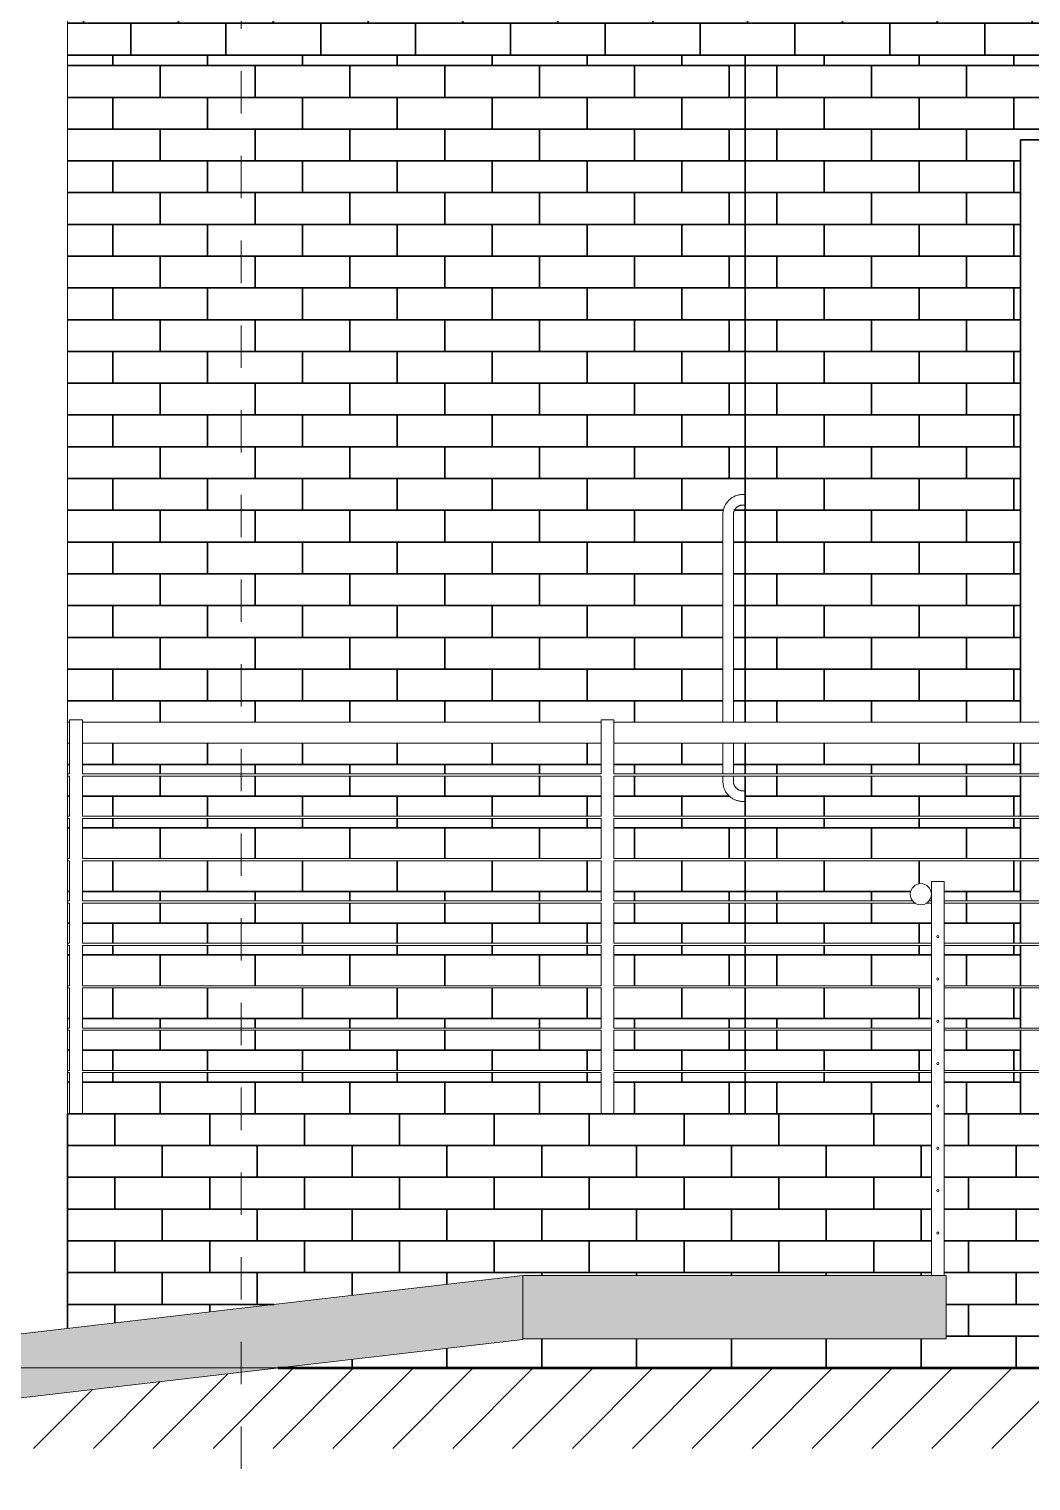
# Model space of a CAD drawing. Header units: metres. Extents: x 42 to 294, y -52 to 32.
# Drawn here: x 226.542 to 228.908, y -0.733 to 2.696 of the extents above; entities that cross this region are included whole.
import ezdxf

# ---------------------------------------------------------------- set-up
doc = ezdxf.new("R2010")
doc.units = ezdxf.units.M
doc.header["$LTSCALE"] = 0.15
doc.linetypes.add('Trazo punto', pattern=[0.015875, 0.00635, -0.004763, 0, -0.004763])
for name, color, linetype, lineweight in [('A-----SYP', 6, 'Continuous', 50), ('A-DOORSYM', 1, 'Continuous', 9), ('A-FLORHRM', 1, 'Continuous', 9), ('A-FLORSTM', 2, 'Continuous', 9), ('A-WALL', 2, 'Continuous', 30), ('A-WALLCWM', 6, 'Continuous', 9), ('C-TOPO', 2, 'Continuous', 9), ('S-COLSPRM', 6, 'Continuous', 9)]:
    doc.layers.add(name, color=color, linetype=linetype, lineweight=lineweight)
doc.layers.add('MUROS', color=11, linetype='Continuous')
pattern_1 = [(360, (228.307406, 0.13417), (2e-17, 0.075), []), (90, (228.3074, 0.13417), (-0.112, 0.075), [0.075, -0.075])]
pattern_2 = [(180, (228.307406, -0.46583), (-3e-17, -0.075), []), (270, (228.3074, -0.46583), (0.112, -0.075), [0.075, -0.075])]
pattern_3 = [(360, (226.632406, -0.46583), (2e-17, 0.075), []), (90, (226.6324, -0.46583), (-0.112, 0.075), [0.075, -0.075])]
pattern_4 = [(45, (0, 0), (-0.25173, 0.25173), []), (45, (0, 0.381), (-0.25173, 0.25173), [])]

# ---------------------------------------------------------------- blocks, each defined once
blk = doc.blocks.new('Barandilla - 30 mm-1-Sección  1')
at = {"layer": 'A-FLORHRM'}
for p, q in [((-5.9207, 1.53), (-5.9057, 1.53)), ((-5.9207, 1.4025), (-5.9207, 1.53)), ((-5.9057, 1.53), (-5.8907, 1.53)), ((-5.8907, 1.53), (-5.8907, 1.4025)), ((-5.9207, 1.3025), (-5.9207, 1.3975)), ((-5.8907, 1.3975), (-5.8907, 1.3025)), ((-5.9207, 1.2025), (-5.9207, 1.2975)), ((-5.8907, 1.2975), (-5.8907, 1.2025)), ((-5.9207, 1.1025), (-5.9207, 1.1975)), ((-5.8907, 1.1975), (-5.8907, 1.1025)), ((-5.9207, 1.0025), (-5.9207, 1.0975)), ((-5.8907, 1.0975), (-5.8907, 1.0025)), ((-5.9207, 0.9025), (-5.9207, 0.9975)), ((-5.8907, 0.9975), (-5.8907, 0.9025)), ((-5.9207, 0.8025), (-5.9207, 0.8975)), ((-5.8907, 0.8975), (-5.8907, 0.8025)), ((-5.9207, 0.7025), (-5.9207, 0.7975)), ((-5.8907, 0.7975), (-5.8907, 0.7025)), ((-5.9207, 0.6), (-5.9207, 0.6975)), ((-5.8907, 0.6975), (-5.8907, 0.6))]:
    blk.add_line(p, q, dxfattribs=at)
blk = doc.blocks.new('Barandilla - 30 mm-2-Sección  1')
at = {"layer": 'A-FLORHRM'}
for p, q in [((-2.0847, 1.53), (-2.1147, 1.53)), ((-2.1147, 0.6), (-2.1147, 1.53)), ((-2.0847, 0.6), (-2.0847, 1.53))]:
    blk.add_line(p, q, dxfattribs=at)
blk = doc.blocks.new('Barandilla - Barandilla-40-Sección  1')
at = {"layer": 'A-FLORHRM'}
for p, q in [((-7.1757, 1.525), (-7.1807, 1.525)), ((-5.9207, 1.525), (-7.1457, 1.525)), ((-4.6457, 1.525), (-5.8907, 1.525)), ((-3.8249, 1.525), (-4.6157, 1.525)), ((-2.1147, 1.525), (-2.7584, 1.525)), ((-2.0807, 1.525), (-2.0847, 1.525)), ((-7.1807, 1.475), (-7.1757, 1.475)), ((-7.1457, 1.475), (-5.9207, 1.475)), ((-5.8907, 1.475), (-4.6457, 1.475)), ((-4.6157, 1.475), (-3.8641, 1.475)), ((-2.7706, 1.475), (-2.1147, 1.475)), ((-2.0847, 1.475), (-2.0807, 1.475)), ((-7.1757, 1.4025), (-7.1807, 1.4025)), ((-7.1807, 1.3975), (-7.1757, 1.3975)), ((-5.9207, 1.4025), (-7.1457, 1.4025)), ((-7.1457, 1.3975), (-5.9207, 1.3975)), ((-4.6457, 1.4025), (-5.8907, 1.4025)), ((-5.8907, 1.3975), (-4.6457, 1.3975)), ((-3.9192, 1.4025), (-4.6157, 1.4025)), ((-4.6157, 1.3975), (-3.9233, 1.3975)), ((-2.1147, 1.4025), (-2.6651, 1.4025)), ((-2.6625, 1.3975), (-2.1147, 1.3975)), ((-2.0807, 1.4025), (-2.0847, 1.4025)), ((-2.0847, 1.3975), (-2.0807, 1.3975)), ((-7.1757, 1.3025), (-7.1807, 1.3025)), ((-7.1807, 1.2975), (-7.1757, 1.2975)), ((-5.9207, 1.3025), (-7.1457, 1.3025)), ((-7.1457, 1.2975), (-5.9207, 1.2975)), ((-4.6457, 1.3025), (-5.8907, 1.3025)), ((-5.8907, 1.2975), (-4.6457, 1.2975)), ((-4.0033, 1.3025), (-4.6157, 1.3025)), ((-4.6157, 1.2975), (-4.007, 1.2975)), ((-2.1147, 1.3025), (-2.6102, 1.3025)), ((-2.6076, 1.2975), (-2.1147, 1.2975)), ((-2.0807, 1.3025), (-2.0847, 1.3025)), ((-2.0847, 1.2975), (-2.0807, 1.2975)), ((-7.1757, 1.2025), (-7.1807, 1.2025)), ((-5.9207, 1.2025), (-7.1457, 1.2025)), ((-4.6457, 1.2025), (-5.8907, 1.2025)), ((-3.9985, 1.2025), (-4.6157, 1.2025)), ((-2.1147, 1.2025), (-2.5957, 1.2025)), ((-2.0807, 1.2025), (-2.0847, 1.2025)), ((-7.1807, 1.1975), (-7.1757, 1.1975)), ((-7.1457, 1.1975), (-5.9207, 1.1975)), ((-5.8907, 1.1975), (-4.6457, 1.1975)), ((-4.6157, 1.1975), (-3.9965, 1.1975)), ((-2.5963, 1.1975), (-2.1147, 1.1975)), ((-2.0847, 1.1975), (-2.0807, 1.1975)), ((-7.1757, 1.1025), (-7.1807, 1.1025)), ((-7.1807, 1.0975), (-7.1757, 1.0975)), ((-5.9207, 1.1025), (-7.1457, 1.1025)), ((-7.1457, 1.0975), (-5.9207, 1.0975)), ((-5.1842, 1.1025), (-5.8907, 1.1025)), ((-5.8907, 1.0975), (-5.1773, 1.0975)), ((-5.154, 1.0975), (-5.1407, 1.0975)), ((-5.1407, 1.1025), (-5.1472, 1.1025)), ((-4.6457, 1.1025), (-5.1107, 1.1025)), ((-5.1107, 1.0975), (-4.6457, 1.0975)), ((-3.958, 1.1025), (-4.6157, 1.1025)), ((-4.6157, 1.0975), (-3.956, 1.0975)), ((-2.6089, 1.0975), (-2.1147, 1.0975)), ((-2.1147, 1.1025), (-2.6084, 1.1025)), ((-2.0807, 1.1025), (-2.0847, 1.1025)), ((-2.0847, 1.0975), (-2.0807, 1.0975)), ((-7.1757, 1.0025), (-7.1807, 1.0025)), ((-7.1807, 0.9975), (-7.1757, 0.9975)), ((-5.9207, 1.0025), (-7.1457, 1.0025)), ((-7.1457, 0.9975), (-5.9207, 0.9975)), ((-5.1407, 1.0025), (-5.8907, 1.0025)), ((-5.8907, 0.9975), (-5.1407, 0.9975)), ((-4.6457, 1.0025), (-5.1107, 1.0025)), ((-5.1107, 0.9975), (-4.6457, 0.9975)), ((-3.9444, 1.0025), (-4.6157, 1.0025)), ((-4.6157, 0.9975), (-3.9463, 0.9975)), ((-2.5677, 0.9975), (-2.1147, 0.9975)), ((-2.1147, 1.0025), (-2.5663, 1.0025)), ((-2.0807, 1.0025), (-2.0847, 1.0025)), ((-2.0847, 0.9975), (-2.0807, 0.9975)), ((-7.1757, 0.9025), (-7.1807, 0.9025)), ((-7.1807, 0.8975), (-7.1757, 0.8975)), ((-5.9207, 0.9025), (-7.1457, 0.9025)), ((-7.1457, 0.8975), (-5.9207, 0.8975)), ((-5.1407, 0.9025), (-5.8907, 0.9025)), ((-5.8907, 0.8975), (-5.1407, 0.8975)), ((-4.6457, 0.9025), (-5.1107, 0.9025)), ((-5.1107, 0.8975), (-4.6457, 0.8975)), ((-3.9733, 0.9025), (-4.6157, 0.9025)), ((-4.6157, 0.8975), (-3.974, 0.8975)), ((-2.5954, 0.8975), (-2.1147, 0.8975)), ((-2.1147, 0.9025), (-2.594, 0.9025)), ((-2.0807, 0.9025), (-2.0847, 0.9025)), ((-2.0847, 0.8975), (-2.0807, 0.8975)), ((-7.1757, 0.8025), (-7.1807, 0.8025)), ((-7.1807, 0.7975), (-7.1757, 0.7975)), ((-5.9207, 0.8025), (-7.1457, 0.8025)), ((-7.1457, 0.7975), (-5.9207, 0.7975)), ((-5.1407, 0.8025), (-5.8907, 0.8025)), ((-5.8907, 0.7975), (-5.1407, 0.7975)), ((-4.6457, 0.8025), (-5.1107, 0.8025)), ((-5.1107, 0.7975), (-4.6457, 0.7975)), ((-3.968, 0.8025), (-4.6157, 0.8025)), ((-4.6157, 0.7975), (-3.9678, 0.7975)), ((-2.623, 0.7975), (-2.1147, 0.7975)), ((-2.1147, 0.8025), (-2.6216, 0.8025)), ((-2.0807, 0.8025), (-2.0847, 0.8025)), ((-2.0847, 0.7975), (-2.0807, 0.7975)), ((-7.1757, 0.7025), (-7.1807, 0.7025)), ((-7.1807, 0.6975), (-7.1757, 0.6975)), ((-5.9207, 0.7025), (-7.1457, 0.7025)), ((-7.1457, 0.6975), (-5.9207, 0.6975)), ((-5.1407, 0.7025), (-5.8907, 0.7025)), ((-5.8907, 0.6975), (-5.1407, 0.6975)), ((-4.6457, 0.7025), (-5.1107, 0.7025)), ((-5.1107, 0.6975), (-4.6457, 0.6975)), ((-3.9588, 0.7025), (-4.6157, 0.7025)), ((-4.6157, 0.6975), (-3.9597, 0.6975)), ((-2.1147, 0.7025), (-2.5802, 0.7025)), ((-2.5794, 0.6975), (-2.1147, 0.6975)), ((-2.0807, 0.7025), (-2.0847, 0.7025)), ((-2.0847, 0.6975), (-2.0807, 0.6975))]:
    blk.add_line(p, q, dxfattribs=at)
for name, p in [('Barandilla - 30 mm-1-Sección  1', (-1.255, 0)), ('Barandilla - 30 mm-1-Sección  1', (0, 0)), ('Barandilla - 30 mm-1-Sección  1', (1.275, 0)), ('Barandilla - 30 mm-2-Sección  1', (0, 0))]:
    blk.add_blockref(name, p, dxfattribs=at)
blk = doc.blocks.new('Rampa - Rampa-133-Sección  1')
at = {"layer": 'A-FLORSTM'}
for p, q in [((-6.1057, 0.2184), (-7.9807, 0)), ((-6.1057, 0.0674), (-6.1057, 0.2184)), ((-5.1057, 0.2184), (-6.1057, 0.2184)), ((-6.1057, 0.2184), (-6.1057, 0.0684)), ((-5.1057, 0.0684), (-5.1057, 0.2184)), ((-7.9807, -0.151), (-6.1057, 0.0674)), ((-6.1057, 0.0684), (-5.1057, 0.0684)), ((-7.9807, 0), (-7.9807, -0.151))]:
    blk.add_line(p, q, dxfattribs=at)
blk = doc.blocks.new('Barandilla - 30 mm-28-Sección  1')
at = {"layer": 'A-FLORHRM'}
for p, q in [((-5.1107, 1.1484), (-5.1407, 1.1484)), ((-5.1407, 0.2184), (-5.1407, 1.1484)), ((-5.1107, 0.2184), (-5.1107, 1.1484))]:
    blk.add_line(p, q, dxfattribs=at)
blk = doc.blocks.new('Barandilla - Barandilla-132-Sección  1')
at = {"layer": 'A-FLORHRM'}
h = blk.add_hatch(dxfattribs=at)
h.set_pattern_fill('FP1_41', color=256, style=0, pattern_type=2)
h.set_pattern_definition(pattern_4)
edge = h.paths.add_edge_path(flags=0)
edge.add_arc((-5.1257, 1.0184), 0.0025, 0, 180)
edge.add_arc((-5.1257, 1.0184), 0.0025, 180, 360)
h = blk.add_hatch(dxfattribs=at)
h.set_pattern_fill('FP1_41', color=256, style=0, pattern_type=2)
h.set_pattern_definition(pattern_4)
edge = h.paths.add_edge_path(flags=0)
edge.add_arc((-5.1257, 0.9184), 0.0025, 0, 180)
edge.add_arc((-5.1257, 0.9184), 0.0025, 180, 360)
h = blk.add_hatch(dxfattribs=at)
h.set_pattern_fill('FP1_41', color=256, style=0, pattern_type=2)
h.set_pattern_definition(pattern_4)
edge = h.paths.add_edge_path(flags=0)
edge.add_arc((-5.1257, 0.8184), 0.0025, 0, 180)
edge.add_arc((-5.1257, 0.8184), 0.0025, 180, 360)
h = blk.add_hatch(dxfattribs=at)
h.set_pattern_fill('FP1_41', color=256, style=0, pattern_type=2)
h.set_pattern_definition(pattern_4)
edge = h.paths.add_edge_path(flags=0)
edge.add_arc((-5.1257, 0.7184), 0.0025, 0, 180)
edge.add_arc((-5.1257, 0.7184), 0.0025, 180, 360)
h = blk.add_hatch(dxfattribs=at)
h.set_pattern_fill('FP1_41', color=256, style=0, pattern_type=2)
h.set_pattern_definition(pattern_4)
edge = h.paths.add_edge_path(flags=0)
edge.add_arc((-5.1257, 0.6184), 0.0025, 0, 180)
edge.add_arc((-5.1257, 0.6184), 0.0025, 180, 360)
h = blk.add_hatch(dxfattribs=at)
h.set_pattern_fill('FP1_41', color=256, style=0, pattern_type=2)
h.set_pattern_definition(pattern_4)
edge = h.paths.add_edge_path(flags=0)
edge.add_arc((-5.1257, 0.5184), 0.0025, 0, 180)
edge.add_arc((-5.1257, 0.5184), 0.0025, 180, 360)
h = blk.add_hatch(dxfattribs=at)
h.set_pattern_fill('FP1_41', color=256, style=0, pattern_type=2)
h.set_pattern_definition(pattern_4)
edge = h.paths.add_edge_path(flags=0)
edge.add_arc((-5.1257, 0.4184), 0.0025, 0, 180)
edge.add_arc((-5.1257, 0.4184), 0.0025, 180, 360)
h = blk.add_hatch(dxfattribs=at)
h.set_pattern_fill('FP1_41', color=256, style=0, pattern_type=2)
h.set_pattern_definition(pattern_4)
edge = h.paths.add_edge_path(flags=0)
edge.add_arc((-5.1257, 0.3184), 0.0025, 0, 180)
edge.add_arc((-5.1257, 0.3184), 0.0025, 180, 360)
for centre, radius, start, end in [((-5.1657, 1.1184), 0.025, 360, 180), ((-5.1657, 1.1184), 0.025, 180, 0), ((-5.1257, 1.0184), 0.0025, 0, 180), ((-5.1257, 1.0184), 0.0025, 180, 0), ((-5.1257, 0.9184), 0.0025, 0, 180), ((-5.1257, 0.9184), 0.0025, 180, 0), ((-5.1257, 0.8184), 0.0025, 0, 180), ((-5.1257, 0.8184), 0.0025, 180, 0), ((-5.1257, 0.7184), 0.0025, 0, 180), ((-5.1257, 0.7184), 0.0025, 180, 0), ((-5.1257, 0.6184), 0.0025, 0, 180), ((-5.1257, 0.6184), 0.0025, 180, 0), ((-5.1257, 0.5184), 0.0025, 0, 180), ((-5.1257, 0.5184), 0.0025, 180, 0), ((-5.1257, 0.4184), 0.0025, 0, 180), ((-5.1257, 0.4184), 0.0025, 180, 0), ((-5.1257, 0.3184), 0.0025, 0, 180), ((-5.1257, 0.3184), 0.0025, 180, 0)]:
    blk.add_arc(centre, radius, start, end, dxfattribs=at)
blk.add_blockref('Barandilla - 30 mm-28-Sección  1', (0, 0), dxfattribs=at)
blk = doc.blocks.new('Dbl Glass _2_ - Puerta doble - vidrio-118-Sección  1')
at = {"layer": 'A-DOORSYM'}
for p, q in [((-5.6038, 2.0589), (-5.6039, 2.0589)), ((-5.5807, 2.0625), (-5.5857, 2.0625)), ((-5.6295, 2.0332), (-5.6296, 2.0331)), ((-5.6192, 2.0486), (-5.6193, 2.0486)), ((-5.6051, 2.0262), (-5.6051, 2.0263)), ((-5.5969, 2.0345), (-5.5969, 2.0345)), ((-5.5857, 2.0375), (-5.5807, 2.0375)), ((-5.6332, 2.015), (-5.6332, 1.525)), ((-5.6082, 1.525), (-5.6082, 2.015)), ((-5.6332, 1.475), (-5.6332, 1.4025)), ((-5.6082, 1.4025), (-5.6082, 1.475)), ((-5.6332, 1.3975), (-5.6332, 1.385)), ((-5.6082, 1.385), (-5.6082, 1.3975)), ((-5.6051, 1.3737), (-5.6051, 1.3738)), ((-5.6295, 1.3669), (-5.6295, 1.3668)), ((-5.6193, 1.3515), (-5.6192, 1.3514)), ((-5.6039, 1.3411), (-5.6038, 1.3411)), ((-5.5969, 1.3655), (-5.5969, 1.3655)), ((-5.5807, 1.3625), (-5.5857, 1.3625)), ((-5.5857, 1.3375), (-5.5807, 1.3375))]:
    blk.add_line(p, q, dxfattribs=at)
for points in [[(-5.6039, 2.0589), (-5.6042, 2.0588), (-5.6059, 2.058), (-5.6076, 2.0571), (-5.6093, 2.0562), (-5.6109, 2.0552), (-5.6125, 2.0542), (-5.614, 2.0531), (-5.6155, 2.0519), (-5.617, 2.0507), (-5.6184, 2.0494), (-5.6192, 2.0486)], [(-5.5857, 2.0625), (-5.5876, 2.0625), (-5.5895, 2.0623), (-5.5913, 2.0622), (-5.5932, 2.0619), (-5.5951, 2.0616), (-5.5969, 2.0611), (-5.5988, 2.0607), (-5.6006, 2.0601), (-5.6024, 2.0595), (-5.6038, 2.0589)], [(-5.6296, 2.0331), (-5.6299, 2.0322), (-5.6306, 2.0304), (-5.6312, 2.0286), (-5.6317, 2.0268), (-5.6321, 2.0249), (-5.6325, 2.0231), (-5.6328, 2.0212), (-5.633, 2.0193), (-5.6331, 2.0174), (-5.6332, 2.0155), (-5.6332, 2.015)], [(-5.6193, 2.0486), (-5.6197, 2.0481), (-5.621, 2.0467), (-5.6223, 2.0453), (-5.6234, 2.0438), (-5.6246, 2.0422), (-5.6256, 2.0407), (-5.6266, 2.039), (-5.6276, 2.0374), (-5.6284, 2.0357), (-5.6292, 2.034), (-5.6295, 2.0332)], [(-5.6082, 2.015), (-5.6081, 2.0159), (-5.6081, 2.0168), (-5.608, 2.0177), (-5.6079, 2.0186), (-5.6077, 2.0195), (-5.6075, 2.0203), (-5.6073, 2.0212), (-5.607, 2.0221), (-5.6067, 2.0229), (-5.6064, 2.0238), (-5.606, 2.0246), (-5.6056, 2.0254), (-5.6052, 2.0262), (-5.6051, 2.0262)], [(-5.6051, 2.0263), (-5.6047, 2.027), (-5.6042, 2.0277), (-5.6037, 2.0284), (-5.6032, 2.0291), (-5.6026, 2.0298), (-5.602, 2.0305), (-5.6013, 2.0311), (-5.6007, 2.0318), (-5.6, 2.0323), (-5.5993, 2.0329), (-5.5986, 2.0334), (-5.5978, 2.0339), (-5.597, 2.0344), (-5.5969, 2.0345)], [(-5.5969, 2.0345), (-5.5963, 2.0348), (-5.5955, 2.0353), (-5.5946, 2.0356), (-5.5938, 2.036), (-5.593, 2.0363), (-5.5921, 2.0366), (-5.5912, 2.0368), (-5.5904, 2.037), (-5.5895, 2.0372), (-5.5886, 2.0373), (-5.5877, 2.0374), (-5.5868, 2.0375), (-5.5859, 2.0375), (-5.5857, 2.0375)], [(-5.6332, 1.385), (-5.6331, 1.3831), (-5.633, 1.3812), (-5.6328, 1.3793), (-5.6326, 1.3774), (-5.6322, 1.3756), (-5.6318, 1.3737), (-5.6313, 1.3719), (-5.6307, 1.3701), (-5.6301, 1.3683), (-5.6295, 1.3669)], [(-5.6051, 1.3738), (-5.6055, 1.3744), (-5.6059, 1.3752), (-5.6063, 1.376), (-5.6066, 1.3768), (-5.6069, 1.3777), (-5.6072, 1.3785), (-5.6075, 1.3794), (-5.6077, 1.3803), (-5.6078, 1.3812), (-5.608, 1.3821), (-5.6081, 1.383), (-5.6081, 1.3839), (-5.6082, 1.3848), (-5.6082, 1.385)], [(-5.5969, 1.3655), (-5.5976, 1.3659), (-5.5984, 1.3664), (-5.5991, 1.367), (-5.5998, 1.3675), (-5.6005, 1.3681), (-5.6012, 1.3687), (-5.6018, 1.3693), (-5.6024, 1.37), (-5.603, 1.3707), (-5.6036, 1.3714), (-5.6041, 1.3721), (-5.6046, 1.3728), (-5.6051, 1.3736), (-5.6051, 1.3737)], [(-5.6295, 1.3668), (-5.6294, 1.3665), (-5.6286, 1.3648), (-5.6278, 1.3631), (-5.6269, 1.3614), (-5.6259, 1.3598), (-5.6249, 1.3582), (-5.6238, 1.3566), (-5.6226, 1.3551), (-5.6214, 1.3537), (-5.6201, 1.3523), (-5.6193, 1.3515)], [(-5.6192, 1.3514), (-5.6188, 1.3509), (-5.6174, 1.3496), (-5.6159, 1.3484), (-5.6144, 1.3472), (-5.6129, 1.3461), (-5.6113, 1.345), (-5.6097, 1.344), (-5.608, 1.3431), (-5.6064, 1.3422), (-5.6046, 1.3415), (-5.6039, 1.3411)], [(-5.6038, 1.3411), (-5.6029, 1.3407), (-5.6011, 1.3401), (-5.5993, 1.3395), (-5.5974, 1.339), (-5.5956, 1.3386), (-5.5937, 1.3382), (-5.5919, 1.3379), (-5.59, 1.3377), (-5.5881, 1.3376), (-5.5862, 1.3375), (-5.5857, 1.3375)], [(-5.5857, 1.3625), (-5.5866, 1.3625), (-5.5875, 1.3626), (-5.5884, 1.3627), (-5.5892, 1.3628), (-5.5901, 1.3629), (-5.591, 1.3631), (-5.5919, 1.3634), (-5.5927, 1.3636), (-5.5936, 1.3639), (-5.5944, 1.3643), (-5.5952, 1.3646), (-5.596, 1.365), (-5.5968, 1.3655), (-5.5969, 1.3655)]]:
    blk.add_lwpolyline(points, dxfattribs=at)

msp = doc.modelspace()

# ---------------------------------------------------------------- hatches: boundary and pattern name
at = {"layer": 'A-WALL'}
h = msp.add_hatch(dxfattribs=at)
h.set_pattern_fill('FP1_6', color=256, style=0, pattern_type=2)
h.set_pattern_definition([(360, (226.782406, 2.93417), (2e-17, 0.075), []), (90, (226.7824, 2.93417), (-0.112, 0.075), [0.075, -0.075])])
h.paths.add_polyline_path([(231.7327, 5.7342), (226.9327, 5.7342), (226.9327, 2.9342), (226.7827, 2.9342), (226.6327, 2.9342), (226.6327, 2.7842), (226.6327, 2.6342), (226.9327, 2.6342), (231.7327, 2.6342), (231.7327, 2.9342)])
h.paths.add_polyline_path([(227.6327, 3.9342), (227.6327, 4.4342), (231.2327, 4.4342), (231.2327, 3.9342)], flags=16)
h = msp.add_hatch(dxfattribs=at)
h.set_pattern_fill('FP1_4', color=256, style=0, pattern_type=2)
h.set_pattern_definition(pattern_2)
edge = h.paths.add_edge_path(flags=0)
edge.add_line((228.2277, 1.5967), (228.2327, 1.5967))
edge.add_line((228.2327, 1.5967), (228.2327, 2.6342))
edge.add_line((228.2327, 2.6342), (226.6327, 2.6342))
edge.add_line((226.6327, 2.6342), (226.6327, 1.0592))
edge.add_line((226.6327, 1.0592), (226.6377, 1.0592))
edge.add_line((226.6377, 1.0592), (226.6377, 1.0642))
edge.add_line((226.6377, 1.0642), (226.6402, 1.0642))
edge.add_line((226.6402, 1.0642), (226.6427, 1.0642))
edge.add_line((226.6427, 1.0642), (226.6452, 1.0642))
edge.add_line((226.6452, 1.0642), (226.6477, 1.0642))
edge.add_line((226.6477, 1.0642), (226.6502, 1.0642))
edge.add_line((226.6502, 1.0642), (226.6527, 1.0642))
edge.add_line((226.6527, 1.0642), (226.6552, 1.0642))
edge.add_line((226.6552, 1.0642), (226.6577, 1.0642))
edge.add_line((226.6577, 1.0642), (226.6602, 1.0642))
edge.add_line((226.6602, 1.0642), (226.6627, 1.0642))
edge.add_line((226.6627, 1.0642), (226.6652, 1.0642))
edge.add_line((226.6652, 1.0642), (226.6677, 1.0642))
edge.add_line((226.6677, 1.0642), (226.6677, 1.0592))
edge.add_line((226.6677, 1.0592), (227.8927, 1.0592))
edge.add_line((227.8927, 1.0592), (227.8927, 1.0642))
edge.add_line((227.8927, 1.0642), (227.8952, 1.0642))
edge.add_line((227.8952, 1.0642), (227.8977, 1.0642))
edge.add_line((227.8977, 1.0642), (227.9002, 1.0642))
edge.add_line((227.9002, 1.0642), (227.9027, 1.0642))
edge.add_line((227.9027, 1.0642), (227.9052, 1.0642))
edge.add_line((227.9052, 1.0642), (227.9077, 1.0642))
edge.add_line((227.9077, 1.0642), (227.9102, 1.0642))
edge.add_line((227.9102, 1.0642), (227.9127, 1.0642))
edge.add_line((227.9127, 1.0642), (227.9152, 1.0642))
edge.add_line((227.9152, 1.0642), (227.9177, 1.0642))
edge.add_line((227.9177, 1.0642), (227.9202, 1.0642))
edge.add_line((227.9202, 1.0642), (227.9227, 1.0642))
edge.add_line((227.9227, 1.0642), (227.9227, 1.0592))
edge.add_line((227.9227, 1.0592), (228.1802, 1.0592))
edge.add_line((228.1802, 1.0592), (228.1802, 1.5492))
edge.add_spline(control_points=[(228.1802, 1.5492), (228.1803, 1.5495), (228.1803, 1.5499), (228.1803, 1.5504), (228.1803, 1.5509), (228.1803, 1.5513), (228.1803, 1.5519), (228.1804, 1.5526), (228.1804, 1.5534), (228.1806, 1.5545), (228.1808, 1.5565), (228.1812, 1.5587), (228.1817, 1.5609), (228.1825, 1.5637), (228.1832, 1.5658), (228.1839, 1.5674)], knot_values=[0, 0, 0, 0, 0.000845, 0.001269, 0.001692, 0.002116, 0.002541, 0.003391, 0.004241, 0.005092, 0.006792, 0.010193, 0.011894, 0.013594, 0.018694, 0.018694, 0.018694, 0.018694], degree=3, periodic=0)
edge.add_spline(control_points=[(228.1839, 1.5674), (228.1848, 1.5695), (228.1863, 1.5725), (228.1884, 1.5758), (228.1896, 1.5775), (228.1903, 1.5783), (228.1908, 1.579), (228.1912, 1.5795), (228.1916, 1.58), (228.192, 1.5805), (228.1925, 1.5809), (228.1928, 1.5813), (228.1931, 1.5816), (228.1934, 1.5819), (228.1938, 1.5823), (228.1941, 1.5826), (228.1942, 1.5828)], knot_values=[0, 0, 0, 0, 0.006779, 0.010171, 0.011867, 0.012715, 0.013563, 0.014199, 0.014835, 0.015471, 0.016106, 0.016742, 0.017059, 0.017376, 0.01801, 0.018643, 0.018643, 0.018643, 0.018643], degree=3, periodic=0)
edge.add_spline(control_points=[(228.1942, 1.5828), (228.1958, 1.5844), (228.1983, 1.5866), (228.2021, 1.5892), (228.2044, 1.5905), (228.2059, 1.5914), (228.2067, 1.5917), (228.2072, 1.592), (228.2078, 1.5923), (228.2086, 1.5926), (228.2092, 1.5929), (228.2095, 1.593)], knot_values=[0, 0, 0, 0, 0.006753, 0.010131, 0.013509, 0.014776, 0.01541, 0.016043, 0.016676, 0.017308, 0.018571, 0.018571, 0.018571, 0.018571], degree=3, periodic=0)
edge.add_spline(control_points=[(228.2095, 1.593), (228.2118, 1.594), (228.2166, 1.5955), (228.2228, 1.5965), (228.2265, 1.5967), (228.2277, 1.5967)], knot_values=[0, 0, 0, 0, 0.007464, 0.014928, 0.018663, 0.018663, 0.018663, 0.018663], degree=3, periodic=0)
h = msp.add_hatch(dxfattribs=at)
h.set_pattern_fill('FP1_3', color=256, style=0, pattern_type=2)
h.set_pattern_definition(pattern_1)
h.paths.add_polyline_path([(228.3827, 2.6342), (228.2327, 2.6342), (228.2327, 1.0592), (228.3827, 1.0592)], flags=0)
h = msp.add_hatch(dxfattribs=at)
h.set_pattern_fill('FP1_3', color=256, style=0, pattern_type=2)
h.set_pattern_definition(pattern_1)
h.paths.add_polyline_path([(228.8827, 2.4342), (231.2327, 2.4342), (231.2327, 1.0592), (231.6987, 1.0592), (231.6987, 1.0642), (231.7287, 1.0642), (231.7287, 1.0592), (231.7327, 1.0592), (231.7327, 2.6342), (228.3827, 2.6342), (228.3827, 1.0592), (228.8827, 1.0592)], flags=0)
h = msp.add_hatch(dxfattribs=at)
h.set_pattern_fill('FP1_4', color=256, style=0, pattern_type=2)
h.set_pattern_definition(pattern_2)
edge = h.paths.add_edge_path(flags=0)
edge.add_line((228.2327, 1.5717), (228.2277, 1.5717))
edge.add_line((228.2277, 1.5717), (228.2275, 1.5716))
edge.add_spline(control_points=[(228.2275, 1.5716), (228.2255, 1.5715), (228.2225, 1.5711), (228.2189, 1.5698), (228.2163, 1.5686), (228.2139, 1.5669), (228.2118, 1.565), (228.2098, 1.5628), (228.2082, 1.5604), (228.2069, 1.5578), (228.2057, 1.5541), (228.2053, 1.5512), (228.2052, 1.5492)], knot_values=[0, 0, 0, 0, 0.006003, 0.008847, 0.011642, 0.014509, 0.017473, 0.020439, 0.023307, 0.026106, 0.028954, 0.03497, 0.03497, 0.03497, 0.03497], degree=3, periodic=0)
edge.add_line((228.2052, 1.5492), (228.2052, 1.0592))
edge.add_line((228.2052, 1.0592), (228.2327, 1.0592))
edge.add_line((228.2327, 1.0592), (228.2327, 1.5717))
h = msp.add_hatch(dxfattribs=at)
h.set_pattern_fill('FP1_4', color=256, style=0, pattern_type=2)
h.set_pattern_definition(pattern_2)
edge = h.paths.add_edge_path(flags=0)
edge.add_line((228.2083, 1.5604), (228.2052, 1.5492))
edge.add_spline(control_points=[(228.2052, 1.5492), (228.2052, 1.5507), (228.2055, 1.5534), (228.2066, 1.5572), (228.2077, 1.5594), (228.2083, 1.5604)], knot_values=[0, 0, 0, 0, 0.004521, 0.008141, 0.01176, 0.01176, 0.01176, 0.01176], degree=3, periodic=0)
h = msp.add_hatch(dxfattribs=at)
h.set_pattern_fill('FP1_4', color=256, style=0, pattern_type=2)
h.set_pattern_definition(pattern_2)
h.paths.add_polyline_path([(226.6377, 1.0092), (226.6327, 1.0092), (226.6327, 0.9367), (226.6377, 0.9367)], flags=0)
h = msp.add_hatch(dxfattribs=at)
h.set_pattern_fill('FP1_4', color=256, style=0, pattern_type=2)
h.set_pattern_definition(pattern_2)
h.paths.add_polyline_path([(227.8927, 1.0092), (226.6677, 1.0092), (226.6677, 0.9367), (227.8927, 0.9367)], flags=0)
h = msp.add_hatch(dxfattribs=at)
h.set_pattern_fill('FP1_4', color=256, style=0, pattern_type=2)
h.set_pattern_definition(pattern_2)
h.paths.add_polyline_path([(228.1802, 0.9367), (228.1802, 1.0092), (227.9227, 1.0092), (227.9227, 0.9367)], flags=0)
h = msp.add_hatch(dxfattribs=at)
h.set_pattern_fill('FP1_4', color=256, style=0, pattern_type=2)
h.set_pattern_definition(pattern_2)
h.paths.add_polyline_path([(228.2327, 0.9367), (228.2327, 1.0092), (228.2052, 1.0092), (228.2052, 0.9367)], flags=0)
h = msp.add_hatch(dxfattribs=at)
h.set_pattern_fill('FP1_3', color=256, style=0, pattern_type=2)
h.set_pattern_definition(pattern_1)
h.paths.add_polyline_path([(228.3827, 1.0092), (228.2327, 1.0092), (228.2327, 0.9367), (228.3827, 0.9367)], flags=0)
h = msp.add_hatch(dxfattribs=at)
h.set_pattern_fill('FP1_3', color=256, style=0, pattern_type=2)
h.set_pattern_definition(pattern_1)
h.paths.add_polyline_path([(228.8827, 1.0092), (228.3827, 1.0092), (228.3827, 0.9367), (228.8827, 0.9367)], flags=0)
h = msp.add_hatch(dxfattribs=at)
h.set_pattern_fill('FP1_4', color=256, style=0, pattern_type=2)
h.set_pattern_definition(pattern_2)
h.paths.add_polyline_path([(226.6377, 0.8367), (226.6377, 0.9317), (226.6327, 0.9317), (226.6327, 0.8367)], flags=0)
h = msp.add_hatch(dxfattribs=at)
h.set_pattern_fill('FP1_4', color=256, style=0, pattern_type=2)
h.set_pattern_definition(pattern_2)
h.paths.add_polyline_path([(227.8927, 0.8367), (227.8927, 0.9317), (226.6677, 0.9317), (226.6677, 0.8367)], flags=0)
h = msp.add_hatch(dxfattribs=at)
h.set_pattern_fill('FP1_4', color=256, style=0, pattern_type=2)
h.set_pattern_definition(pattern_2)
edge = h.paths.add_edge_path(flags=0)
edge.add_line((228.1802, 0.9192), (228.1802, 0.9317))
edge.add_line((228.1802, 0.9317), (227.9227, 0.9317))
edge.add_line((227.9227, 0.9317), (227.9227, 0.8367))
edge.add_line((227.9227, 0.8367), (228.2327, 0.8367))
edge.add_line((228.2327, 0.8367), (228.2327, 0.8717))
edge.add_line((228.2327, 0.8717), (228.2277, 0.8717))
edge.add_spline(control_points=[(228.2277, 0.8717), (228.2275, 0.8717), (228.227, 0.8717), (228.2265, 0.8717), (228.2261, 0.8717), (228.2256, 0.8718), (228.2251, 0.8718), (228.2244, 0.8718), (228.2235, 0.8719), (228.2224, 0.872), (228.2204, 0.8722), (228.2182, 0.8726), (228.216, 0.8731), (228.2132, 0.8739), (228.2111, 0.8747), (228.2095, 0.8753)], knot_values=[0, 0, 0, 0, 0.000845, 0.001269, 0.001692, 0.002116, 0.002541, 0.003391, 0.004241, 0.005092, 0.006792, 0.010193, 0.011894, 0.013594, 0.018694, 0.018694, 0.018694, 0.018694], degree=3, periodic=0)
edge.add_spline(control_points=[(228.2095, 0.8753), (228.2074, 0.8762), (228.2044, 0.8777), (228.2011, 0.8798), (228.1995, 0.881), (228.1986, 0.8817), (228.198, 0.8822), (228.1974, 0.8826), (228.1969, 0.883), (228.1964, 0.8835), (228.196, 0.8839), (228.1956, 0.8843), (228.1953, 0.8846), (228.195, 0.8848), (228.1946, 0.8852), (228.1943, 0.8855), (228.1941, 0.8856)], knot_values=[0, 0, 0, 0, 0.006779, 0.010171, 0.011867, 0.012715, 0.013563, 0.014199, 0.014835, 0.015471, 0.016106, 0.016742, 0.017059, 0.017376, 0.01801, 0.018643, 0.018643, 0.018643, 0.018643], degree=3, periodic=0)
edge.add_spline(control_points=[(228.1941, 0.8856), (228.1925, 0.8872), (228.1903, 0.8898), (228.1878, 0.8935), (228.1864, 0.8958), (228.1856, 0.8973), (228.1852, 0.8981), (228.1849, 0.8987), (228.1847, 0.8992), (228.1843, 0.9), (228.184, 0.9006), (228.1839, 0.901)], knot_values=[0, 0, 0, 0, 0.006753, 0.010131, 0.013509, 0.014776, 0.01541, 0.016043, 0.016676, 0.017308, 0.018571, 0.018571, 0.018571, 0.018571], degree=3, periodic=0)
edge.add_spline(control_points=[(228.1839, 0.901), (228.1829, 0.9033), (228.1814, 0.908), (228.1804, 0.9142), (228.1802, 0.9179), (228.1802, 0.9192)], knot_values=[0, 0, 0, 0, 0.007464, 0.014928, 0.018663, 0.018663, 0.018663, 0.018663], degree=3, periodic=0)
h = msp.add_hatch(dxfattribs=at)
h.set_pattern_fill('FP1_3', color=256, style=0, pattern_type=2)
h.set_pattern_definition(pattern_1)
h.paths.add_polyline_path([(228.3827, 0.9317), (228.2327, 0.9317), (228.2327, 0.8367), (228.3827, 0.8367)], flags=0)
h = msp.add_hatch(dxfattribs=at)
h.set_pattern_fill('FP1_3', color=256, style=0, pattern_type=2)
h.set_pattern_definition(pattern_1)
h.paths.add_polyline_path([(228.8827, 0.9317), (228.3827, 0.9317), (228.3827, 0.8367), (228.8827, 0.8367)], flags=0)
h = msp.add_hatch(dxfattribs=at)
h.set_pattern_fill('FP1_4', color=256, style=0, pattern_type=2)
h.set_pattern_definition(pattern_2)
h.paths.add_polyline_path([(226.6377, 0.7367), (226.6377, 0.8317), (226.6327, 0.8317), (226.6327, 0.7367)], flags=0)
h = msp.add_hatch(dxfattribs=at)
h.set_pattern_fill('FP1_4', color=256, style=0, pattern_type=2)
h.set_pattern_definition(pattern_2)
h.paths.add_polyline_path([(227.8927, 0.7367), (227.8927, 0.8317), (226.6677, 0.8317), (226.6677, 0.7367)], flags=0)
h = msp.add_hatch(dxfattribs=at)
h.set_pattern_fill('FP1_4', color=256, style=0, pattern_type=2)
h.set_pattern_definition(pattern_2)
h.paths.add_polyline_path([(228.2327, 0.7367), (228.2327, 0.8317), (227.9227, 0.8317), (227.9227, 0.7367)], flags=0)
h = msp.add_hatch(dxfattribs=at)
h.set_pattern_fill('FP1_3', color=256, style=0, pattern_type=2)
h.set_pattern_definition(pattern_1)
h.paths.add_polyline_path([(228.3827, 0.8317), (228.2327, 0.8317), (228.2327, 0.7367), (228.3827, 0.7367)], flags=0)
h = msp.add_hatch(dxfattribs=at)
h.set_pattern_fill('FP1_3', color=256, style=0, pattern_type=2)
h.set_pattern_definition(pattern_1)
h.paths.add_polyline_path([(228.8827, 0.8317), (228.3827, 0.8317), (228.3827, 0.7367), (228.8827, 0.7367)], flags=0)
h = msp.add_hatch(dxfattribs=at)
h.set_pattern_fill('FP1_4', color=256, style=0, pattern_type=2)
h.set_pattern_definition(pattern_2)
h.paths.add_polyline_path([(226.6377, 0.6367), (226.6377, 0.7317), (226.6327, 0.7317), (226.6327, 0.6367)], flags=0)
h = msp.add_hatch(dxfattribs=at)
h.set_pattern_fill('FP1_4', color=256, style=0, pattern_type=2)
h.set_pattern_definition(pattern_2)
h.paths.add_polyline_path([(227.8927, 0.6367), (227.8927, 0.7317), (226.6677, 0.7317), (226.6677, 0.6367)], flags=0)
h = msp.add_hatch(dxfattribs=at)
h.set_pattern_fill('FP1_4', color=256, style=0, pattern_type=2)
h.set_pattern_definition(pattern_2)
h.paths.add_polyline_path([(228.2327, 0.6367), (228.2327, 0.7317), (227.9227, 0.7317), (227.9227, 0.6367)], flags=0)
h = msp.add_hatch(dxfattribs=at)
h.set_pattern_fill('FP1_3', color=256, style=0, pattern_type=2)
h.set_pattern_definition(pattern_1)
h.paths.add_polyline_path([(228.3827, 0.7317), (228.2327, 0.7317), (228.2327, 0.6367), (228.3827, 0.6367)], flags=0)
h = msp.add_hatch(dxfattribs=at)
h.set_pattern_fill('FP1_3', color=256, style=0, pattern_type=2)
h.set_pattern_definition(pattern_1)
edge = h.paths.add_edge_path(flags=0)
edge.add_line((228.8827, 0.7317), (228.3827, 0.7317))
edge.add_line((228.3827, 0.7317), (228.3827, 0.6367))
edge.add_line((228.3827, 0.6367), (228.6292, 0.6367))
edge.add_spline(control_points=[(228.6292, 0.6367), (228.6278, 0.6391), (228.6252, 0.6443), (228.6235, 0.6498), (228.6227, 0.6526)], knot_values=[0, 0, 0, 0, 0.008477, 0.017267, 0.017267, 0.017267, 0.017267], degree=3, periodic=0)
edge.add_arc((228.6477, 0.6526), 0.025, 0, 180, ccw=False)
edge.add_line((228.6727, 0.6526), (228.6727, 0.6826))
edge.add_line((228.6727, 0.6826), (228.7027, 0.6826))
edge.add_line((228.7027, 0.6826), (228.7027, 0.6367))
edge.add_line((228.7027, 0.6367), (228.8827, 0.6367))
edge.add_line((228.8827, 0.6367), (228.8827, 0.7317))
h = msp.add_hatch(dxfattribs=at)
h.set_pattern_fill('FP1_4', color=256, style=0, pattern_type=2)
h.set_pattern_definition(pattern_2)
h.paths.add_polyline_path([(226.6377, 0.5367), (226.6377, 0.6317), (226.6327, 0.6317), (226.6327, 0.5367)], flags=0)
h = msp.add_hatch(dxfattribs=at)
h.set_pattern_fill('FP1_4', color=256, style=0, pattern_type=2)
h.set_pattern_definition(pattern_2)
h.paths.add_polyline_path([(227.8927, 0.5367), (227.8927, 0.6317), (226.6677, 0.6317), (226.6677, 0.5367)], flags=0)
h = msp.add_hatch(dxfattribs=at)
h.set_pattern_fill('FP1_4', color=256, style=0, pattern_type=2)
h.set_pattern_definition(pattern_2)
h.paths.add_polyline_path([(228.2327, 0.5367), (228.2327, 0.6317), (227.9227, 0.6317), (227.9227, 0.5367)], flags=0)
h = msp.add_hatch(dxfattribs=at)
h.set_pattern_fill('FP1_3', color=256, style=0, pattern_type=2)
h.set_pattern_definition(pattern_1)
h.paths.add_polyline_path([(228.3827, 0.6317), (228.2327, 0.6317), (228.2327, 0.5367), (228.3827, 0.5367)], flags=0)
h = msp.add_hatch(dxfattribs=at)
h.set_pattern_fill('FP1_3', color=256, style=0, pattern_type=2)
h.set_pattern_definition(pattern_1)
edge = h.paths.add_edge_path(flags=0)
edge.add_line((228.6727, 0.6317), (228.6594, 0.6317))
edge.add_spline(control_points=[(228.6594, 0.6317), (228.6582, 0.631), (228.6564, 0.6301), (228.6539, 0.6293), (228.6499, 0.6283), (228.6456, 0.6283), (228.6416, 0.6293), (228.6391, 0.6301), (228.6373, 0.631), (228.6361, 0.6317)], knot_values=[0, 0, 0, 0, 0.004016, 0.006003, 0.007999, 0.016359, 0.018355, 0.020343, 0.024358, 0.024358, 0.024358, 0.024358], degree=3, periodic=0)
edge.add_line((228.6361, 0.6317), (228.3827, 0.6317))
edge.add_line((228.3827, 0.6317), (228.3827, 0.5367))
edge.add_line((228.3827, 0.5367), (228.6727, 0.5367))
edge.add_line((228.6727, 0.5367), (228.6727, 0.6317))
h = msp.add_hatch(dxfattribs=at)
h.set_pattern_fill('FP1_3', color=256, style=0, pattern_type=2)
h.set_pattern_definition(pattern_1)
h.paths.add_polyline_path([(228.8827, 0.6317), (228.7027, 0.6317), (228.7027, 0.5367), (228.8827, 0.5367)], flags=0)
h = msp.add_hatch(dxfattribs=at)
h.set_pattern_fill('FP1_4', color=256, style=0, pattern_type=2)
h.set_pattern_definition(pattern_2)
h.paths.add_polyline_path([(226.6377, 0.4367), (226.6377, 0.5317), (226.6327, 0.5317), (226.6327, 0.4367)], flags=0)
h = msp.add_hatch(dxfattribs=at)
h.set_pattern_fill('FP1_4', color=256, style=0, pattern_type=2)
h.set_pattern_definition(pattern_2)
h.paths.add_polyline_path([(227.8927, 0.4367), (227.8927, 0.5317), (226.6677, 0.5317), (226.6677, 0.4367)], flags=0)
h = msp.add_hatch(dxfattribs=at)
h.set_pattern_fill('FP1_4', color=256, style=0, pattern_type=2)
h.set_pattern_definition(pattern_2)
h.paths.add_polyline_path([(228.2327, 0.4367), (228.2327, 0.5317), (227.9227, 0.5317), (227.9227, 0.4367)], flags=0)
h = msp.add_hatch(dxfattribs=at)
h.set_pattern_fill('FP1_3', color=256, style=0, pattern_type=2)
h.set_pattern_definition(pattern_1)
h.paths.add_polyline_path([(228.3827, 0.5317), (228.2327, 0.5317), (228.2327, 0.4367), (228.3827, 0.4367)], flags=0)
h = msp.add_hatch(dxfattribs=at)
h.set_pattern_fill('FP1_3', color=256, style=0, pattern_type=2)
h.set_pattern_definition(pattern_1)
h.paths.add_polyline_path([(228.6727, 0.5317), (228.3827, 0.5317), (228.3827, 0.4367), (228.6727, 0.4367)], flags=0)
h = msp.add_hatch(dxfattribs=at)
h.set_pattern_fill('FP1_3', color=256, style=0, pattern_type=2)
h.set_pattern_definition(pattern_1)
h.paths.add_polyline_path([(228.8827, 0.5317), (228.7027, 0.5317), (228.7027, 0.4367), (228.8827, 0.4367)], flags=0)
h = msp.add_hatch(dxfattribs=at)
h.set_pattern_fill('FP1_4', color=256, style=0, pattern_type=2)
h.set_pattern_definition(pattern_2)
h.paths.add_polyline_path([(226.6377, 0.3367), (226.6377, 0.4317), (226.6327, 0.4317), (226.6327, 0.3367)], flags=0)
h = msp.add_hatch(dxfattribs=at)
h.set_pattern_fill('FP1_4', color=256, style=0, pattern_type=2)
h.set_pattern_definition(pattern_2)
h.paths.add_polyline_path([(227.8927, 0.3367), (227.8927, 0.4317), (226.6677, 0.4317), (226.6677, 0.3367)], flags=0)
h = msp.add_hatch(dxfattribs=at)
h.set_pattern_fill('FP1_4', color=256, style=0, pattern_type=2)
h.set_pattern_definition(pattern_2)
h.paths.add_polyline_path([(228.2327, 0.3367), (228.2327, 0.4317), (227.9227, 0.4317), (227.9227, 0.3367)], flags=0)
h = msp.add_hatch(dxfattribs=at)
h.set_pattern_fill('FP1_3', color=256, style=0, pattern_type=2)
h.set_pattern_definition(pattern_1)
h.paths.add_polyline_path([(228.3827, 0.4317), (228.2327, 0.4317), (228.2327, 0.3367), (228.3827, 0.3367)], flags=0)
h = msp.add_hatch(dxfattribs=at)
h.set_pattern_fill('FP1_3', color=256, style=0, pattern_type=2)
h.set_pattern_definition(pattern_1)
h.paths.add_polyline_path([(228.6727, 0.4317), (228.3827, 0.4317), (228.3827, 0.3367), (228.6727, 0.3367)], flags=0)
h = msp.add_hatch(dxfattribs=at)
h.set_pattern_fill('FP1_3', color=256, style=0, pattern_type=2)
h.set_pattern_definition(pattern_1)
h.paths.add_polyline_path([(228.8827, 0.4317), (228.7027, 0.4317), (228.7027, 0.3367), (228.8827, 0.3367)], flags=0)
h = msp.add_hatch(dxfattribs=at)
h.set_pattern_fill('FP1_4', color=256, style=0, pattern_type=2)
h.set_pattern_definition(pattern_2)
h.paths.add_polyline_path([(226.6377, 0.2367), (226.6377, 0.3317), (226.6327, 0.3317), (226.6327, 0.2367)], flags=0)
h = msp.add_hatch(dxfattribs=at)
h.set_pattern_fill('FP1_4', color=256, style=0, pattern_type=2)
h.set_pattern_definition(pattern_2)
h.paths.add_polyline_path([(227.8927, 0.2367), (227.8927, 0.3317), (226.6677, 0.3317), (226.6677, 0.2367)], flags=0)
h = msp.add_hatch(dxfattribs=at)
h.set_pattern_fill('FP1_4', color=256, style=0, pattern_type=2)
h.set_pattern_definition(pattern_2)
h.paths.add_polyline_path([(228.2327, 0.2367), (228.2327, 0.3317), (227.9227, 0.3317), (227.9227, 0.2367)], flags=0)
h = msp.add_hatch(dxfattribs=at)
h.set_pattern_fill('FP1_3', color=256, style=0, pattern_type=2)
h.set_pattern_definition(pattern_1)
h.paths.add_polyline_path([(228.3827, 0.3317), (228.2327, 0.3317), (228.2327, 0.2367), (228.3827, 0.2367)], flags=0)
h = msp.add_hatch(dxfattribs=at)
h.set_pattern_fill('FP1_3', color=256, style=0, pattern_type=2)
h.set_pattern_definition(pattern_1)
h.paths.add_polyline_path([(228.6727, 0.3317), (228.3827, 0.3317), (228.3827, 0.2367), (228.6727, 0.2367)], flags=0)
h = msp.add_hatch(dxfattribs=at)
h.set_pattern_fill('FP1_3', color=256, style=0, pattern_type=2)
h.set_pattern_definition(pattern_1)
h.paths.add_polyline_path([(228.8827, 0.3317), (228.7027, 0.3317), (228.7027, 0.2367), (228.8827, 0.2367)], flags=0)
h = msp.add_hatch(dxfattribs=at)
h.set_pattern_fill('FP1_4', color=256, style=0, pattern_type=2)
h.set_pattern_definition(pattern_2)
h.paths.add_polyline_path([(226.6377, 0.1342), (226.6377, 0.2317), (226.6327, 0.2317), (226.6327, 0.1342)], flags=0)
h = msp.add_hatch(dxfattribs=at)
h.set_pattern_fill('FP1_4', color=256, style=0, pattern_type=2)
h.set_pattern_definition(pattern_2)
h.paths.add_polyline_path([(227.8927, 0.1342), (227.8927, 0.2317), (226.6677, 0.2317), (226.6677, 0.1342)], flags=0)
h = msp.add_hatch(dxfattribs=at)
h.set_pattern_fill('FP1_4', color=256, style=0, pattern_type=2)
h.set_pattern_definition(pattern_2)
h.paths.add_polyline_path([(228.2327, 0.1342), (228.2327, 0.2317), (227.9227, 0.2317), (227.9227, 0.1342)], flags=0)
h = msp.add_hatch(dxfattribs=at)
h.set_pattern_fill('FP1_3', color=256, style=0, pattern_type=2)
h.set_pattern_definition(pattern_1)
h.paths.add_polyline_path([(228.2327, 0.1342), (228.3827, 0.1342), (228.3827, 0.2317), (228.2327, 0.2317)], flags=0)
h = msp.add_hatch(dxfattribs=at)
h.set_pattern_fill('FP1_3', color=256, style=0, pattern_type=2)
h.set_pattern_definition(pattern_1)
h.paths.add_polyline_path([(228.6727, 0.2317), (228.3827, 0.2317), (228.3827, 0.1342), (228.6727, 0.1342)], flags=0)
h = msp.add_hatch(dxfattribs=at)
h.set_pattern_fill('FP1_3', color=256, style=0, pattern_type=2)
h.set_pattern_definition(pattern_1)
h.paths.add_polyline_path([(228.8827, 0.2317), (228.7027, 0.2317), (228.7027, 0.1342), (228.8827, 0.1342)], flags=0)
h = msp.add_hatch(dxfattribs=at)
h.set_pattern_fill('FP1_8', color=256, style=0, pattern_type=2)
h.set_pattern_definition(pattern_3)
h.paths.add_polyline_path([(228.6727, -0.2474), (228.6727, 0.1342), (226.6327, 0.1342), (226.6327, -0.3726), (227.7077, -0.2474)], flags=0)
h = msp.add_hatch(dxfattribs=at)
h.set_pattern_fill('FP1_8', color=256, style=0, pattern_type=2)
h.set_pattern_definition(pattern_3)
h.paths.add_polyline_path([(228.7027, 0.1342), (228.7027, -0.2474), (228.7077, -0.2474), (228.7077, -0.3974), (227.7077, -0.3974), (227.7077, -0.3984), (227.129, -0.4658), (228.5165, -0.4658), (229.904, -0.4658), (229.9079, -0.443), (229.8843, -0.2961), (229.8637, -0.1679), (229.8633, -0.1528), (229.8628, -0.1367), (229.8528, -0.1214), (229.8261, -0.0415), (229.8021, 0.03), (229.7729, 0.1342)], flags=0)
at = {"layer": 'MUROS', "ltscale": 0.1}
h = msp.add_hatch(color=256, dxfattribs=at)
h.paths.add_polyline_path([(225.8311, -0.4658), (223.8689, -0.4658), (223.6616, -0.4658), (223.5692, -0.6043), (223.7139, -0.5225), (223.6491, -0.6558), (225.8311, -0.6558)])
h.paths.add_polyline_path([(225.9827, -0.6558), (225.8327, -0.6558), (225.8327, -2.6658), (225.9827, -2.6658)])
h.paths.add_polyline_path([(227.0427, -0.4759), (227.0427, -0.3249), (225.8327, -0.4658), (225.8327, -0.6168)])
h.paths.add_polyline_path([(228.7077, -0.2474), (227.7077, -0.2474), (227.7077, -0.3974), (228.7077, -0.3974)])
h.paths.add_polyline_path([(227.7077, -0.2474), (227.0427, -0.3249), (227.0427, -0.4759), (227.7077, -0.3984)])

# ---------------------------------------------------------------- linework, layer by layer
at = {"layer": 'A-----SYP', "linetype": 'Trazo punto', "lineweight": 15}
msp.add_line((227.0427, 22.9959), (227.0427, -3.137), dxfattribs=at)
at = {"layer": 'A-WALL'}
for p, q in [((226.9327, 2.6342), (231.7327, 2.6342)), ((228.2327, 1.0592), (228.2327, 2.6342)), ((228.8827, 1.0592), (228.8827, 2.4342)), ((228.8827, 2.4342), (231.2327, 2.4342)), ((228.2327, 0.9367), (228.2327, 1.0092)), ((228.8827, 0.9367), (228.8827, 1.0092)), ((228.2327, 0.8367), (228.2327, 0.9317)), ((228.8827, 0.8367), (228.8827, 0.9317)), ((228.2327, 0.7367), (228.2327, 0.8317)), ((228.8827, 0.7367), (228.8827, 0.8317)), ((228.2327, 0.6367), (228.2327, 0.7317)), ((228.8827, 0.6367), (228.8827, 0.7317)), ((228.2327, 0.5367), (228.2327, 0.6317)), ((228.8827, 0.5367), (228.8827, 0.6317)), ((228.2327, 0.4367), (228.2327, 0.5317)), ((228.8827, 0.4367), (228.8827, 0.5317)), ((228.2327, 0.3367), (228.2327, 0.4317)), ((228.8827, 0.3367), (228.8827, 0.4317)), ((228.2327, 0.2367), (228.2327, 0.3317)), ((228.8827, 0.2367), (228.8827, 0.3317)), ((228.2327, 0.1342), (228.2327, 0.2317)), ((228.8827, 0.1342), (228.8827, 0.2317)), ((228.6727, 0.1342), (226.6327, 0.1342)), ((226.6327, 0.1342), (226.6327, -0.3726)), ((229.7729, 0.1342), (228.7027, 0.1342))]:
    msp.add_line(p, q, dxfattribs=at)
at = {"layer": 'C-TOPO'}
for p, q in [((226.8352, -0.6558), (227.0115, -0.4795)), ((226.9766, -0.6558), (227.1666, -0.4658)), ((227.118, -0.6558), (227.308, -0.4658)), ((227.2594, -0.6558), (227.4494, -0.4658)), ((227.4009, -0.6558), (227.5909, -0.4658)), ((227.5423, -0.6558), (227.7323, -0.4658)), ((227.6837, -0.6558), (227.8737, -0.4658)), ((227.8251, -0.6558), (228.0151, -0.4658)), ((227.9666, -0.6558), (228.1566, -0.4658)), ((228.108, -0.6558), (228.298, -0.4658)), ((228.2494, -0.6558), (228.4394, -0.4658)), ((228.3908, -0.6558), (228.5808, -0.4658)), ((228.5322, -0.6558), (228.7222, -0.4658)), ((228.6737, -0.6558), (228.8637, -0.4658)), ((228.8151, -0.6558), (229.0051, -0.4658)), ((226.6938, -0.6558), (226.8514, -0.4982)), ((226.5523, -0.6558), (226.6914, -0.5168))]:
    msp.add_line(p, q, dxfattribs=at)
at = {"layer": 'C-TOPO', "lineweight": 50}
msp.add_line((227.129, -0.4658), (230.9042, -0.4658), dxfattribs=at)
at = {"layer": 'S-COLSPRM'}
msp.add_line((226.6327, 2.9342), (226.6327, -0.3726), dxfattribs=at)

# ---------------------------------------------------------------- block references
at = {"layer": 'A-FLORHRM'}
for name in ['Barandilla - Barandilla-40-Sección  1', 'Barandilla - Barandilla-132-Sección  1']:
    msp.add_blockref(name, (233.8134, -0.4658), dxfattribs=at)
at = {"layer": 'A-FLORSTM'}
msp.add_blockref('Rampa - Rampa-133-Sección  1', (233.8134, -0.4658), dxfattribs=at)
at = {"layer": 'A-WALLCWM'}
msp.add_blockref('Dbl Glass _2_ - Puerta doble - vidrio-118-Sección  1', (233.8134, -0.4658), dxfattribs=at)

# ---------------------------------------------------------------- meshes
at = {"layer": 'C-TOPO'}
mesh = msp.add_polyface(dxfattribs=at)
corners = [(231.7137, -0.4658), (230.9042, -0.4658), (225.8327, -0.4658), (231.7163, -0.4658), (225.8327, -0.4658), (231.7163, -0.4658), (227.129, -0.4658)]
mesh.append_faces([[corners[k] for k in face] for face in [(0, 4, 2), (2, 6, 0), (5, 0, 1)]], dxfattribs={"vtx0": -1, "vtx1": -1, "vtx2": -1})
mesh.append_faces([[corners[k] for k in face] for face in [(3, 5, 1)]], dxfattribs={"vtx1": -1})
mesh.append_faces([[corners[k] for k in face] for face in [(6, 1, 0)]], dxfattribs={"vtx1": -1, "vtx2": -1})

doc.saveas('drawing.dxf')
